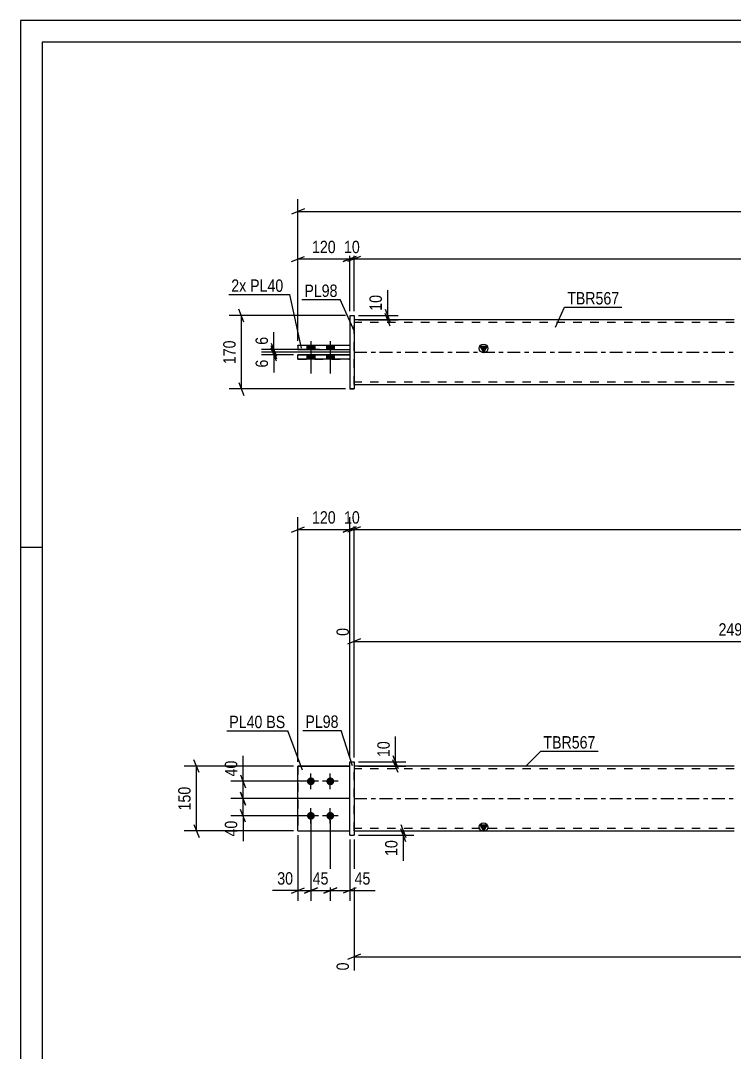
# Model space of a CAD drawing. Header units: millimetres. Extents: x 0 to 594, y 0 to 420.
# Drawn here: x 0 to 165.2, y 181.1 to 420 of the extents above; entities that cross this region are included whole.
import ezdxf

# ---------------------------------------------------------------- set-up
doc = ezdxf.new("R2010")
doc.units = ezdxf.units.MM
doc.linetypes.add('DXK_LINE_DOT2', pattern=[3.9198, 1.9599, -1.9599])
doc.linetypes.add('DXK_LINE_DOT3', pattern=[5.9187, 2.979, -0.9799, 0.9799, -0.9799])
doc.styles.add('Arial Narrow', font='ARIALN.TTF', dxfattribs={"height": 0.2})

# ---------------------------------------------------------------- blocks, each defined once
blk = doc.blocks.new('Unknown-582665021-1131')
at = {"color": 5, "linetype": 'Continuous'}
for p, q in [((594, 420), (0, 420)), ((0, 420), (0, 0)), ((589, 415), (5, 415)), ((5, 415), (5, 5)), ((5, 298), (0, 298))]:
    blk.add_line(p, q, dxfattribs=at)
blk = doc.blocks.new('Part-582665021-1705 - 1677')
at = {"color": 2, "linetype": 'Continuous'}
for p, q in [((64.2, 232.35), (64.2, 247.35)), ((64.2, 247.35), (76.2, 247.35)), ((76.2, 247.35), (64.2, 247.35)), ((64.2, 232.35), (76.2, 232.35))]:
    blk.add_line(p, q, dxfattribs=at)
at = {"color": 7, "linetype": 'DXK_LINE_DOT2'}
for p, q in [((64.2, 247.35), (64.2, 247.35)), ((64.2, 247.35), (64.2, 247.35)), ((76.2, 232.35), (76.2, 247.35)), ((64.2, 232.35), (64.2, 232.35)), ((64.2, 232.35), (76.2, 232.35)), ((76.2, 232.35), (76.2, 232.35))]:
    blk.add_line(p, q, dxfattribs=at)
blk = doc.blocks.new('Part-582665021-1689 - 1677')
at = {"linetype": 'Continuous'}
blk.add_hatch(color=2, dxfattribs=at).paths.add_polyline_path([(107.2, 232.35), (106.4, 233.75), (108, 233.75)])
at = {"color": 2, "linetype": 'Continuous'}
for p, q in [((165.2, 247.35), (77.2, 247.35)), ((77.2, 232.35), (165.2, 232.35)), ((107.2, 232.35), (106.4, 233.75)), ((106.4, 233.75), (108, 233.75)), ((108, 233.75), (107.2, 232.35))]:
    blk.add_line(p, q, dxfattribs=at)
at = {"color": 7, "linetype": 'DXK_LINE_DOT2'}
for p, q in [((77.2, 232.35), (77.2, 247.35)), ((165.2, 246.75), (77.2, 246.75)), ((165.2, 232.95), (77.2, 232.95))]:
    blk.add_line(p, q, dxfattribs=at)
at = {"color": 7, "linetype": 'DXK_LINE_DOT3'}
blk.add_line((77.2, 239.85), (165.2, 239.85), dxfattribs=at)
at = {"color": 2, "linetype": 'Continuous'}
blk.add_circle((107.2, 233.25), 1, dxfattribs=at)
blk = doc.blocks.new('Part-582665021-1710 - 1677')
at = {"color": 2, "linetype": 'Continuous'}
for p, q in [((64.2, 247.35), (64.2, 247.35)), ((64.2, 247.35), (76.2, 247.35)), ((76.2, 247.35), (64.2, 247.35))]:
    blk.add_line(p, q, dxfattribs=at)
at = {"color": 7, "linetype": 'DXK_LINE_DOT2'}
for p, q in [((64.2, 247.35), (64.2, 232.35)), ((76.2, 232.35), (76.2, 247.35)), ((64.2, 232.35), (64.2, 232.35)), ((64.2, 232.35), (76.2, 232.35)), ((64.2, 232.35), (76.2, 232.35)), ((76.2, 232.35), (76.2, 232.35))]:
    blk.add_line(p, q, dxfattribs=at)
blk = doc.blocks.new('Part-582665021-1715 - 1677')
at = {"color": 2, "linetype": 'Continuous'}
for p, q in [((76.2, 248.36), (77.2, 248.36)), ((76.2, 231.34), (76.2, 248.36)), ((76.2, 248.34), (77.2, 248.34)), ((77.2, 248.34), (77.2, 248.36)), ((77.2, 248.36), (77.2, 248.34)), ((77.2, 248.34), (77.2, 231.34)), ((76.2, 231.34), (77.2, 231.34))]:
    blk.add_line(p, q, dxfattribs=at)
at = {"color": 7, "linetype": 'DXK_LINE_DOT2'}
blk.add_line((76.2, 231.36), (77.2, 231.36), dxfattribs=at)
blk = doc.blocks.new('Bolt-582665021-1722 - 1677')
at = {"linetype": 'Continuous'}
for points in [[(67.2, 244.75), (67.39, 244.73), (67.57, 244.67), (67.73, 244.58), (67.87, 244.45), (67.98, 244.3), (68.06, 244.13), (68.09, 243.94), (68.09, 243.76), (68.06, 243.57), (67.98, 243.4), (67.87, 243.25), (67.73, 243.12), (67.57, 243.03), (67.39, 242.97), (67.2, 242.95), (67.01, 242.97), (66.83, 243.03), (66.67, 243.12), (66.53, 243.25), (66.42, 243.4), (66.34, 243.57), (66.3, 243.76), (66.3, 243.94), (66.34, 244.13), (66.42, 244.3), (66.53, 244.45), (66.67, 244.58), (66.83, 244.67), (67.01, 244.73)], [(71.7, 244.75), (71.89, 244.73), (72.07, 244.67), (72.23, 244.58), (72.37, 244.45), (72.48, 244.3), (72.56, 244.13), (72.59, 243.94), (72.59, 243.76), (72.56, 243.57), (72.48, 243.4), (72.37, 243.25), (72.23, 243.12), (72.07, 243.03), (71.89, 242.97), (71.7, 242.95), (71.51, 242.97), (71.33, 243.03), (71.17, 243.12), (71.03, 243.25), (70.92, 243.4), (70.84, 243.57), (70.8, 243.76), (70.8, 243.94), (70.84, 244.13), (70.92, 244.3), (71.03, 244.45), (71.17, 244.58), (71.33, 244.67), (71.51, 244.73)], [(67.2, 236.75), (67.39, 236.73), (67.57, 236.67), (67.73, 236.58), (67.87, 236.45), (67.98, 236.3), (68.06, 236.13), (68.09, 235.94), (68.09, 235.76), (68.06, 235.57), (67.98, 235.4), (67.87, 235.25), (67.73, 235.12), (67.57, 235.03), (67.39, 234.97), (67.2, 234.95), (67.01, 234.97), (66.83, 235.03), (66.67, 235.12), (66.53, 235.25), (66.42, 235.4), (66.34, 235.57), (66.3, 235.76), (66.3, 235.94), (66.34, 236.13), (66.42, 236.3), (66.53, 236.45), (66.67, 236.58), (66.83, 236.67), (67.01, 236.73)], [(71.7, 236.75), (71.89, 236.73), (72.07, 236.67), (72.23, 236.58), (72.37, 236.45), (72.48, 236.3), (72.56, 236.13), (72.59, 235.94), (72.59, 235.76), (72.56, 235.57), (72.48, 235.4), (72.37, 235.25), (72.23, 235.12), (72.07, 235.03), (71.89, 234.97), (71.7, 234.95), (71.51, 234.97), (71.33, 235.03), (71.17, 235.12), (71.03, 235.25), (70.92, 235.4), (70.84, 235.57), (70.8, 235.76), (70.8, 235.94), (70.84, 236.13), (70.92, 236.3), (71.03, 236.45), (71.17, 236.58), (71.33, 236.67), (71.51, 236.73)]]:
    blk.add_hatch(color=1, dxfattribs=at).paths.add_polyline_path(points)
at = {"color": 1, "linetype": 'Continuous'}
for p, q in [((69, 243.85), (65.4, 243.85)), ((67.2, 242.05), (67.2, 245.65)), ((73.5, 243.85), (69.9, 243.85)), ((71.7, 242.05), (71.7, 245.65)), ((67.2, 234.05), (67.2, 237.65)), ((71.7, 234.05), (71.7, 237.65)), ((69, 235.85), (65.4, 235.85)), ((73.5, 235.85), (69.9, 235.85))]:
    blk.add_line(p, q, dxfattribs=at)
blk = doc.blocks.new('Part-582665021-1399 - 1368')
at = {"color": 2, "linetype": 'Continuous'}
for p, q in [((76.2, 351.72), (77.2, 351.72)), ((76.2, 351.72), (76.2, 334.7)), ((76.2, 351.7), (77.2, 351.7)), ((77.2, 351.7), (77.2, 351.72)), ((77.2, 351.72), (77.2, 334.7)), ((77.2, 334.7), (76.2, 334.7))]:
    blk.add_line(p, q, dxfattribs=at)
at = {"color": 7, "linetype": 'DXK_LINE_DOT2'}
for p, q in [((76.2, 334.72), (77.2, 334.72)), ((76.2, 334.7), (76.2, 334.72))]:
    blk.add_line(p, q, dxfattribs=at)
blk = doc.blocks.new('Part-582665021-1419 - 1368')
at = {"color": 2, "linetype": 'Continuous'}
for p, q in [((64.2, 341.6), (64.2, 342.62)), ((64.2, 342.62), (76.2, 342.62)), ((76.2, 342.6), (64.2, 342.6)), ((76.2, 341.6), (64.2, 341.6))]:
    blk.add_line(p, q, dxfattribs=at)
at = {"color": 7, "linetype": 'DXK_LINE_DOT2'}
for p, q in [((76.2, 342.62), (76.2, 341.6)), ((64.2, 341.62), (76.2, 341.62))]:
    blk.add_line(p, q, dxfattribs=at)
blk = doc.blocks.new('Bolt-582665021-1371 - 1368')
at = {"linetype": 'Continuous'}
for points in [[(66.3, 343.81), (68.1, 343.81), (68.1, 344.81), (66.3, 344.81)], [(66.3, 343.8), (68.1, 343.8), (68.1, 344.8), (66.3, 344.8)], [(70.8, 343.81), (72.6, 343.81), (72.6, 344.81), (70.8, 344.81)], [(70.8, 343.8), (72.6, 343.8), (72.6, 344.8), (70.8, 344.8)], [(66.3, 341.61), (68.1, 341.61), (68.1, 342.61), (66.3, 342.61)], [(66.3, 341.6), (68.1, 341.6), (68.1, 342.6), (66.3, 342.6)], [(70.8, 341.61), (72.6, 341.61), (72.6, 342.61), (70.8, 342.61)], [(70.8, 341.6), (72.6, 341.6), (72.6, 342.6), (70.8, 342.6)]]:
    blk.add_hatch(color=1, dxfattribs=at).paths.add_polyline_path(points)
at = {"color": 1, "linetype": 'Continuous'}
for p, q in [((66.3, 344.81), (66.3, 343.81)), ((66.3, 344.8), (66.3, 343.8)), ((67.2, 345.81), (67.2, 338.31)), ((67.2, 345.8), (67.2, 338.3)), ((68.1, 344.81), (68.1, 343.81)), ((68.1, 344.8), (68.1, 343.8)), ((70.8, 344.81), (70.8, 343.81)), ((70.8, 344.8), (70.8, 343.8)), ((71.7, 345.81), (71.7, 338.31)), ((71.7, 345.8), (71.7, 338.3)), ((72.6, 344.81), (72.6, 343.81)), ((72.6, 344.8), (72.6, 343.8)), ((66.3, 342.61), (66.3, 341.61)), ((66.3, 342.6), (66.3, 341.6)), ((68.1, 342.61), (68.1, 341.61)), ((68.1, 342.6), (68.1, 341.6)), ((70.8, 342.61), (70.8, 341.61)), ((70.8, 342.6), (70.8, 341.6)), ((72.6, 342.61), (72.6, 341.61)), ((72.6, 342.6), (72.6, 341.6))]:
    blk.add_line(p, q, dxfattribs=at)
blk = doc.blocks.new('Part-582665021-1414 - 1368')
at = {"color": 2, "linetype": 'Continuous'}
for p, q in [((64.2, 344.8), (64.2, 344.82)), ((64.2, 344.82), (64.2, 343.8)), ((64.2, 344.82), (76.2, 344.82)), ((76.2, 344.8), (64.2, 344.8)), ((76.2, 343.8), (64.2, 343.8))]:
    blk.add_line(p, q, dxfattribs=at)
at = {"color": 7, "linetype": 'DXK_LINE_DOT2'}
for p, q in [((76.2, 344.82), (76.2, 343.8)), ((64.2, 343.82), (76.2, 343.82))]:
    blk.add_line(p, q, dxfattribs=at)
blk = doc.blocks.new('Part-582665021-1462 - 1368')
at = {"linetype": 'Continuous'}
blk.add_hatch(color=2, dxfattribs=at).paths.add_polyline_path([(107.2, 343.21), (106.4, 344.61), (108, 344.61)])
at = {"color": 2, "linetype": 'Continuous'}
for p, q in [((165.2, 350.71), (77.2, 350.71)), ((107.2, 343.21), (106.4, 344.61)), ((106.4, 344.61), (108, 344.61)), ((108, 344.61), (107.2, 343.21)), ((77.2, 335.71), (165.2, 335.71))]:
    blk.add_line(p, q, dxfattribs=at)
at = {"color": 7, "linetype": 'DXK_LINE_DOT2'}
for p, q in [((77.2, 335.71), (77.2, 350.71)), ((165.2, 350.11), (77.2, 350.11)), ((165.2, 336.31), (77.2, 336.31))]:
    blk.add_line(p, q, dxfattribs=at)
at = {"color": 7, "linetype": 'DXK_LINE_DOT3'}
blk.add_line((77.2, 343.21), (165.2, 343.21), dxfattribs=at)
at = {"color": 2, "linetype": 'Continuous'}
blk.add_circle((107.2, 344.11), 1, dxfattribs=at)
blk = doc.blocks.new('StraightDimension-582665021-3756 - 1677')
at = {"color": 7, "linetype": 'Continuous'}
for p, q in [((253.3, 254.55), (253.3, 289.35)), ((77.2, 249.34), (77.2, 279.36)), ((78.7, 276.83), (75.7, 275.63)), ((77.2, 276.23), (253.3, 276.23)), ((251.8, 275.63), (254.8, 276.83))]:
    blk.add_line(p, q, dxfattribs=at)
at = {"color": 0, "linetype": 'Continuous'}
for points in [[(252.7, 289.95), (248.5, 289.95), (248.5, 281.43), (252.7, 281.43)], [(76.6, 279.96), (72.4, 279.96), (72.4, 276.93), (76.6, 276.93)]]:
    blk.add_wipeout(points, dxfattribs=at)
at = {"color": 0}
blk.add_wipeout([(169.51, 276.98), (169.51, 281.18), (160.99, 281.18), (160.99, 276.98)], dxfattribs=at)
at = {"color": 3, "linetype": 'Continuous', "style": 'Arial Narrow'}
for s, height, p in [('2493', 2.863, (252.1, 282.03)), ('0', 2.86, (76, 277.53))]:
    blk.add_text(s, height=height, rotation=90.0002, dxfattribs=at).set_placement(p)
at = {"color": 3, "style": 'Arial Narrow'}
blk.add_text('2493', height=2.863, dxfattribs=at).set_placement((161.59, 277.58))
blk = doc.blocks.new('StraightDimension-582665021-3853 - 1677')
at = {"color": 7, "linetype": 'Continuous'}
for p, q in [((77.2, 230.34), (77.2, 200.06)), ((265.27, 231.35), (265.27, 194.58)), ((78.7, 203.79), (75.7, 202.59)), ((77.2, 203.19), (265.27, 203.19)), ((263.77, 202.59), (266.77, 203.79))]:
    blk.add_line(p, q, dxfattribs=at)
at = {"color": 0}
blk.add_wipeout([(175.49, 203.94), (175.49, 208.14), (166.98, 208.14), (166.98, 203.94)], dxfattribs=at)
at = {"color": 0, "linetype": 'Continuous'}
for points in [[(76.6, 202.49), (72.4, 202.49), (72.4, 199.46), (76.6, 199.46)], [(264.67, 202.49), (260.47, 202.49), (260.47, 193.98), (264.67, 193.98)]]:
    blk.add_wipeout(points, dxfattribs=at)
at = {"color": 3, "style": 'Arial Narrow'}
blk.add_text('2612', height=2.863, dxfattribs=at).set_placement((167.58, 204.54))
at = {"color": 3, "linetype": 'Continuous', "style": 'Arial Narrow'}
for s, height, p in [('0', 2.86, (76, 200.06)), ('2612', 2.863, (264.07, 194.58))]:
    blk.add_text(s, height=height, rotation=90.0002, dxfattribs=at).set_placement(p)
blk = doc.blocks.new('StraightDimension-582665021-1888 - 1677')
at = {"color": 7, "linetype": 'Continuous'}
for p, q in [((86.2, 249.84), (87.4, 246.84)), ((87.4, 245.85), (86.2, 248.85)), ((78.2, 248.34), (89.2, 248.34)), ((78.2, 247.35), (89.2, 247.35)), ((86.8, 247.35), (86.8, 248.34))]:
    blk.add_line(p, q, dxfattribs=at)
at = {"color": 0}
blk.add_wipeout([(86.05, 253.72), (81.85, 253.72), (81.85, 248.87), (86.05, 248.87)], dxfattribs=at)
at = {"color": 7, "linetype": 'Continuous'}
blk.add_line((86.8, 248.34), (86.8, 254.25), dxfattribs=at)
blk.add_line((86.8, 248.34), (86.8, 254.25), dxfattribs=at)
at = {"color": 3, "style": 'Arial Narrow'}
blk.add_text('10', height=2.863, rotation=90.0002, dxfattribs=at).set_placement((85.45, 249.47))
blk = doc.blocks.new('StraightDimension-582665021-1910 - 1677')
at = {"color": 7, "linetype": 'Continuous'}
for p, q in [((50.9, 241.35), (52.1, 238.35)), ((76.2, 239.85), (48.65, 239.85)), ((51.5, 235.85), (51.5, 239.85)), ((52.1, 234.35), (50.9, 237.35)), ((66.2, 235.85), (48.65, 235.85))]:
    blk.add_line(p, q, dxfattribs=at)
at = {"color": 0}
blk.add_wipeout([(50.75, 235.33), (46.55, 235.33), (46.55, 230.47), (50.75, 230.47)], dxfattribs=at)
at = {"color": 7, "linetype": 'Continuous'}
blk.add_line((51.5, 235.85), (51.5, 229.95), dxfattribs=at)
blk.add_line((51.5, 235.85), (51.5, 229.95), dxfattribs=at)
at = {"color": 3, "style": 'Arial Narrow'}
blk.add_text('40', height=2.863, rotation=90.0002, dxfattribs=at).set_placement((50.15, 231.07))
blk = doc.blocks.new('StraightDimension-582665021-3923 - 1677')
at = {"color": 7, "linetype": 'Continuous'}
for p, q in [((77.2, 249.34), (77.2, 305.02)), ((78.7, 302.77), (75.7, 301.57)), ((77.2, 302.17), (517.65, 302.17))]:
    blk.add_line(p, q, dxfattribs=at)
blk = doc.blocks.new('StraightDimension-582665021-1801 - 1677')
at = {"color": 7, "linetype": 'Continuous'}
for p, q in [((71.7, 234.85), (71.7, 216.18)), ((76.2, 230.34), (76.2, 216.18)), ((70.2, 217.98), (73.2, 219.18)), ((71.7, 218.58), (76.2, 218.58)), ((77.7, 219.18), (74.7, 217.98))]:
    blk.add_line(p, q, dxfattribs=at)
at = {"color": 0}
blk.add_wipeout([(81.58, 219.33), (81.58, 223.53), (76.72, 223.53), (76.72, 219.33)], dxfattribs=at)
at = {"color": 7, "linetype": 'Continuous'}
blk.add_line((76.2, 218.58), (82.11, 218.58), dxfattribs=at)
blk.add_line((76.2, 218.58), (82.11, 218.58), dxfattribs=at)
at = {"color": 3, "style": 'Arial Narrow'}
blk.add_text('45', height=2.863, dxfattribs=at).set_placement((77.32, 219.93))
blk = doc.blocks.new('StraightDimension-582665021-1808 - 1677')
at = {"color": 7, "linetype": 'Continuous'}
for p, q in [((67.2, 234.85), (67.2, 216.18)), ((71.7, 234.85), (71.7, 216.18)), ((65.7, 217.98), (68.7, 219.18)), ((67.2, 218.58), (71.7, 218.58)), ((73.2, 219.18), (70.2, 217.98))]:
    blk.add_line(p, q, dxfattribs=at)
at = {"color": 0}
blk.add_wipeout([(71.88, 219.33), (71.88, 223.53), (67.02, 223.53), (67.02, 219.33)], dxfattribs=at)
at = {"color": 3, "style": 'Arial Narrow'}
blk.add_text('45', height=2.863, dxfattribs=at).set_placement((67.62, 219.93))
blk = doc.blocks.new('StraightDimension-582665021-1879 - 1677')
at = {"color": 7, "linetype": 'Continuous'}
for p, q in [((78.2, 232.35), (91, 232.35)), ((88, 233.85), (89.2, 230.85)), ((89.2, 229.84), (88, 232.84)), ((88.6, 231.34), (88.6, 232.35)), ((78.2, 231.34), (91, 231.34))]:
    blk.add_line(p, q, dxfattribs=at)
at = {"color": 0}
blk.add_wipeout([(87.85, 230.82), (83.65, 230.82), (83.65, 225.96), (87.85, 225.96)], dxfattribs=at)
at = {"color": 7, "linetype": 'Continuous'}
blk.add_line((88.6, 231.34), (88.6, 225.44), dxfattribs=at)
blk.add_line((88.6, 231.34), (88.6, 225.44), dxfattribs=at)
at = {"color": 3, "style": 'Arial Narrow'}
blk.add_text('10', height=2.863, rotation=90.0002, dxfattribs=at).set_placement((87.25, 226.56))
blk = doc.blocks.new('StraightDimension-582665021-1815 - 1677')
at = {"color": 7, "linetype": 'Continuous'}
for p, q in [((67.2, 234.85), (67.2, 216.18)), ((64.2, 231.35), (64.2, 216.18)), ((62.7, 217.98), (65.7, 219.18)), ((64.2, 218.58), (67.2, 218.58)), ((68.7, 219.18), (65.7, 217.98))]:
    blk.add_line(p, q, dxfattribs=at)
at = {"color": 0}
blk.add_wipeout([(63.67, 219.33), (63.67, 223.53), (58.82, 223.53), (58.82, 219.33)], dxfattribs=at)
at = {"color": 7, "linetype": 'Continuous'}
blk.add_line((64.2, 218.58), (58.29, 218.58), dxfattribs=at)
blk.add_line((64.2, 218.58), (58.29, 218.58), dxfattribs=at)
at = {"color": 3, "style": 'Arial Narrow'}
blk.add_text('30', height=2.863, dxfattribs=at).set_placement((59.42, 219.93))
blk = doc.blocks.new('StraightDimension-582665021-1897 - 1677')
at = {"color": 7, "linetype": 'Continuous'}
for p, q in [((66.2, 243.85), (48.65, 243.85)), ((50.9, 245.35), (52.1, 242.35)), ((51.5, 239.85), (51.5, 243.85)), ((52.1, 238.35), (50.9, 241.35)), ((76.2, 239.85), (48.65, 239.85))]:
    blk.add_line(p, q, dxfattribs=at)
at = {"color": 0}
blk.add_wipeout([(50.75, 249.23), (46.55, 249.23), (46.55, 244.38), (50.75, 244.38)], dxfattribs=at)
at = {"color": 7, "linetype": 'Continuous'}
blk.add_line((51.5, 243.85), (51.5, 249.76), dxfattribs=at)
blk.add_line((51.5, 243.85), (51.5, 249.76), dxfattribs=at)
at = {"color": 3, "style": 'Arial Narrow'}
blk.add_text('40', height=2.863, rotation=90.0002, dxfattribs=at).set_placement((50.15, 244.98))
blk = doc.blocks.new('StraightDimension-582665021-1967 - 1677')
at = {"color": 7, "linetype": 'Continuous'}
for p, q in [((41.3, 245.85), (40.1, 248.85)), ((63.2, 247.35), (37.85, 247.35)), ((40.7, 232.35), (40.7, 247.35)), ((63.2, 232.35), (37.85, 232.35)), ((40.1, 233.85), (41.3, 230.85))]:
    blk.add_line(p, q, dxfattribs=at)
at = {"color": 0}
blk.add_wipeout([(39.95, 243.2), (35.75, 243.2), (35.75, 236.51), (39.95, 236.51)], dxfattribs=at)
at = {"color": 3, "style": 'Arial Narrow'}
blk.add_text('150', height=2.863, rotation=90.0002, dxfattribs=at).set_placement((39.35, 237.11))
blk = doc.blocks.new('StraightDimension-582665021-3924 - 1677')
at = {"color": 7, "linetype": 'Continuous'}
for p, q in [((76.2, 249.36), (76.2, 305.02)), ((77.2, 249.34), (77.2, 305.02)), ((74.7, 301.57), (77.7, 302.77)), ((78.7, 302.77), (75.7, 301.57)), ((76.2, 302.17), (77.2, 302.17))]:
    blk.add_line(p, q, dxfattribs=at)
at = {"color": 0}
blk.add_wipeout([(79.13, 302.92), (79.13, 307.12), (74.27, 307.12), (74.27, 302.92)], dxfattribs=at)
at = {"color": 3, "style": 'Arial Narrow'}
blk.add_text('10', height=2.863, dxfattribs=at).set_placement((74.87, 303.52))
blk = doc.blocks.new('StraightDimension-582665021-3925 - 1677')
at = {"color": 7, "linetype": 'Continuous'}
for p, q in [((64.2, 248.35), (64.2, 305.02)), ((76.2, 249.36), (76.2, 305.02)), ((62.7, 301.57), (65.7, 302.77)), ((64.2, 302.17), (76.2, 302.17)), ((77.7, 302.77), (74.7, 301.57))]:
    blk.add_line(p, q, dxfattribs=at)
at = {"color": 0}
blk.add_wipeout([(73.54, 302.92), (73.54, 307.12), (66.86, 307.12), (66.86, 302.92)], dxfattribs=at)
at = {"color": 3, "style": 'Arial Narrow'}
blk.add_text('120', height=2.863, dxfattribs=at).set_placement((67.46, 303.52))
blk = doc.blocks.new('StraightDimension-582665021-1511 - 1368')
at = {"color": 7, "linetype": 'Continuous'}
for p, q in [((58.01, 345.32), (59.21, 342.32)), ((59.21, 341.71), (58.01, 344.71)), ((69.2, 343.82), (55.76, 343.82)), ((76.2, 343.21), (55.76, 343.21)), ((58.61, 343.21), (58.61, 343.82))]:
    blk.add_line(p, q, dxfattribs=at)
at = {"color": 0}
blk.add_wipeout([(57.86, 347.37), (53.66, 347.37), (53.66, 344.34), (57.86, 344.34)], dxfattribs=at)
at = {"color": 7, "linetype": 'Continuous'}
blk.add_line((58.61, 343.82), (58.61, 347.89), dxfattribs=at)
blk.add_line((58.61, 343.82), (58.61, 347.89), dxfattribs=at)
at = {"color": 3, "style": 'Arial Narrow'}
blk.add_text('6', height=2.86, rotation=90.0002, dxfattribs=at).set_placement((57.26, 344.94))
blk = doc.blocks.new('StraightDimension-582665021-1493 - 1368')
at = {"color": 7, "linetype": 'Continuous'}
for p, q in [((58.01, 344.71), (59.21, 341.71)), ((59.21, 341.12), (58.01, 344.12)), ((76.2, 343.21), (55.76, 343.21)), ((63.2, 342.62), (55.76, 342.62)), ((58.61, 342.62), (58.61, 343.21))]:
    blk.add_line(p, q, dxfattribs=at)
at = {"color": 0}
blk.add_wipeout([(57.86, 342.09), (53.66, 342.09), (53.66, 339.06), (57.86, 339.06)], dxfattribs=at)
at = {"color": 7, "linetype": 'Continuous'}
blk.add_line((58.61, 342.62), (58.61, 338.54), dxfattribs=at)
blk.add_line((58.61, 342.62), (58.61, 338.54), dxfattribs=at)
at = {"color": 3, "style": 'Arial Narrow'}
blk.add_text('6', height=2.86, rotation=90.0002, dxfattribs=at).set_placement((57.26, 339.66))
blk = doc.blocks.new('StraightDimension-582665021-1475 - 1368')
at = {"color": 7, "linetype": 'Continuous'}
for p, q in [((78.2, 351.7), (87.38, 351.7)), ((84.38, 353.2), (85.58, 350.2)), ((85.58, 349.21), (84.38, 352.21)), ((84.98, 350.71), (84.98, 351.7)), ((78.2, 350.71), (87.38, 350.71))]:
    blk.add_line(p, q, dxfattribs=at)
at = {"color": 0}
blk.add_wipeout([(84.23, 357.08), (80.03, 357.08), (80.03, 352.22), (84.23, 352.22)], dxfattribs=at)
at = {"color": 7, "linetype": 'Continuous'}
blk.add_line((84.98, 351.7), (84.98, 357.6), dxfattribs=at)
blk.add_line((84.98, 351.7), (84.98, 357.6), dxfattribs=at)
at = {"color": 3, "style": 'Arial Narrow'}
blk.add_text('10', height=2.863, rotation=90.0002, dxfattribs=at).set_placement((83.63, 352.82))
blk = doc.blocks.new('StraightDimension-582665021-1529 - 1368')
at = {"color": 7, "linetype": 'Continuous'}
for p, q in [((75.2, 351.7), (48.26, 351.7)), ((51.71, 350.2), (50.51, 353.2)), ((51.11, 334.7), (51.11, 351.7)), ((75.2, 334.7), (48.26, 334.7)), ((50.51, 336.2), (51.71, 333.2))]:
    blk.add_line(p, q, dxfattribs=at)
at = {"color": 0}
blk.add_wipeout([(50.36, 346.54), (46.16, 346.54), (46.16, 339.85), (50.36, 339.85)], dxfattribs=at)
at = {"color": 3, "style": 'Arial Narrow'}
blk.add_text('170', height=2.863, rotation=90.0002, dxfattribs=at).set_placement((49.76, 340.45))
blk = doc.blocks.new('StraightDimension-582665021-1549 - 1368')
at = {"color": 7, "linetype": 'Continuous'}
for p, q in [((64.2, 345.82), (64.2, 378.66)), ((65.7, 376.41), (62.7, 375.21)), ((64.2, 375.81), (530.65, 375.81))]:
    blk.add_line(p, q, dxfattribs=at)
blk = doc.blocks.new('StraightDimension-582665021-1580 - 1368')
at = {"color": 7, "linetype": 'Continuous'}
for p, q in [((77.2, 352.7), (77.2, 367.66)), ((78.7, 365.41), (75.7, 364.21)), ((77.2, 364.81), (517.65, 364.81))]:
    blk.add_line(p, q, dxfattribs=at)
blk = doc.blocks.new('StraightDimension-582665021-1590 - 1368')
at = {"color": 7, "linetype": 'Continuous'}
for p, q in [((64.2, 345.82), (64.2, 367.66)), ((76.2, 352.7), (76.2, 367.66)), ((62.7, 364.21), (65.7, 365.41)), ((64.2, 364.81), (76.2, 364.81)), ((77.7, 365.41), (74.7, 364.21))]:
    blk.add_line(p, q, dxfattribs=at)
at = {"color": 0}
blk.add_wipeout([(73.54, 365.56), (73.54, 369.76), (66.86, 369.76), (66.86, 365.56)], dxfattribs=at)
at = {"color": 3, "style": 'Arial Narrow'}
blk.add_text('120', height=2.863, dxfattribs=at).set_placement((67.46, 366.16))
blk = doc.blocks.new('StraightDimension-582665021-1600 - 1368')
at = {"color": 7, "linetype": 'Continuous'}
for p, q in [((76.2, 352.7), (76.2, 367.66)), ((77.2, 352.7), (77.2, 367.66)), ((74.7, 364.21), (77.7, 365.41)), ((78.7, 365.41), (75.7, 364.21)), ((76.2, 364.81), (77.2, 364.81))]:
    blk.add_line(p, q, dxfattribs=at)
at = {"color": 0}
blk.add_wipeout([(79.13, 365.56), (79.13, 369.76), (74.27, 369.76), (74.27, 365.56)], dxfattribs=at)
at = {"color": 3, "style": 'Arial Narrow'}
blk.add_text('10', height=2.863, dxfattribs=at).set_placement((74.87, 366.16))
blk = doc.blocks.new('Mark-582665021-1685 - 1677')
at = {"color": 0}
blk.add_wipeout([(133.1, 251.44), (133.1, 254.44), (121.04, 254.44), (121.04, 251.44)], dxfattribs=at)
blk.add_wipeout([(133.1, 251.44), (133.1, 254.44), (121.04, 254.44), (121.04, 251.44)], dxfattribs=at)
at = {"color": 30, "linetype": 'Continuous'}
for p, q in [((116.9, 247.3), (120.44, 250.84)), ((120.44, 250.84), (133.7, 250.84))]:
    blk.add_line(p, q, dxfattribs=at)
at = {"color": 3, "style": 'Arial Narrow'}
blk.add_text('TBR567', height=2.863, dxfattribs=at).set_placement((121.04, 251.44))
blk = doc.blocks.new('Mark-582665021-1711 - 1677')
at = {"color": 0}
blk.add_wipeout([(73.6, 256.23), (73.6, 259.23), (65.93, 259.23), (65.93, 256.23)], dxfattribs=at)
blk.add_wipeout([(73.6, 256.23), (73.6, 259.23), (65.93, 259.23), (65.93, 256.23)], dxfattribs=at)
at = {"color": 30, "linetype": 'Continuous'}
for p in [(65.33, 255.63), (76.84, 247.44)]:
    blk.add_line(p, (74.2, 255.63), dxfattribs=at)
at = {"color": 3, "style": 'Arial Narrow'}
blk.add_text('PL98', height=2.863, dxfattribs=at).set_placement((65.93, 256.23))
blk = doc.blocks.new('MarkSet-582665021-2084 - 1677')
at = {"color": 0}
blk.add_wipeout([(55.98, 256.17), (55.98, 259.17), (48.31, 259.17), (48.31, 256.17)], dxfattribs=at)
blk.add_wipeout([(55.98, 256.17), (55.98, 259.17), (48.31, 259.17), (48.31, 256.17)], dxfattribs=at)
blk.add_wipeout([(61.27, 256.17), (61.27, 259.17), (56.88, 259.17), (56.88, 256.17)], dxfattribs=at)
blk.add_wipeout([(61.27, 256.17), (61.27, 259.17), (56.88, 259.17), (56.88, 256.17)], dxfattribs=at)
at = {"color": 30, "linetype": 'Continuous'}
for p in [(47.71, 255.57), (65.24, 246.41)]:
    blk.add_line(p, (61.87, 255.57), dxfattribs=at)
at = {"color": 3, "style": 'Arial Narrow'}
for s, p in [('PL40', (48.31, 256.17)), ('BS', (56.88, 256.17))]:
    blk.add_text(s, height=2.863, dxfattribs=at).set_placement(p)
blk = doc.blocks.new('Mark-582665021-1458 - 1368')
at = {"color": 0}
blk.add_wipeout([(138.61, 354.28), (138.61, 357.28), (126.55, 357.28), (126.55, 354.28)], dxfattribs=at)
blk.add_wipeout([(138.61, 354.28), (138.61, 357.28), (126.55, 357.28), (126.55, 354.28)], dxfattribs=at)
at = {"color": 30, "linetype": 'Continuous'}
for p, q in [((123.84, 349.02), (125.95, 353.68)), ((125.95, 353.68), (139.21, 353.68))]:
    blk.add_line(p, q, dxfattribs=at)
at = {"color": 3, "style": 'Arial Narrow'}
blk.add_text('TBR567', height=2.863, dxfattribs=at).set_placement((126.55, 354.28))
blk = doc.blocks.new('MarkSet-582665021-1668 - 1368')
at = {"color": 30, "linetype": 'Continuous'}
blk.add_line((65.05, 344.19), (62.31, 356.6), dxfattribs=at)
at = {"color": 0}
blk.add_wipeout([(52.24, 357.2), (52.24, 360.2), (48.77, 360.2), (48.77, 357.2)], dxfattribs=at)
blk.add_wipeout([(52.24, 357.2), (52.24, 360.2), (48.77, 360.2), (48.77, 357.2)], dxfattribs=at)
blk.add_wipeout([(60.81, 357.2), (60.81, 360.2), (53.14, 360.2), (53.14, 357.2)], dxfattribs=at)
blk.add_wipeout([(60.81, 357.2), (60.81, 360.2), (53.14, 360.2), (53.14, 357.2)], dxfattribs=at)
at = {"color": 30, "linetype": 'Continuous'}
blk.add_line((48.17, 356.6), (62.31, 356.6), dxfattribs=at)
at = {"color": 3, "style": 'Arial Narrow'}
for s, p in [('2x', (48.77, 357.2)), ('PL40', (53.14, 357.2))]:
    blk.add_text(s, height=2.863, dxfattribs=at).set_placement(p)
blk = doc.blocks.new('Mark-582665021-3894 - 1368')
at = {"color": 0}
blk.add_wipeout([(73.37, 356.02), (73.37, 359.02), (65.69, 359.02), (65.69, 356.02)], dxfattribs=at)
blk.add_wipeout([(73.37, 356.02), (73.37, 359.02), (65.69, 359.02), (65.69, 356.02)], dxfattribs=at)
at = {"color": 30, "linetype": 'Continuous'}
for p in [(65.09, 355.42), (77.2, 348.2)]:
    blk.add_line(p, (73.97, 355.42), dxfattribs=at)
at = {"color": 3, "style": 'Arial Narrow'}
blk.add_text('PL98', height=2.863, dxfattribs=at).set_placement((65.69, 356.02))

msp = doc.modelspace()

# ---------------------------------------------------------------- block references
for name in ['Unknown-582665021-1131', 'Part-582665021-1399 - 1368', 'Part-582665021-1462 - 1368', 'Part-582665021-1414 - 1368', 'Bolt-582665021-1371 - 1368', 'Part-582665021-1419 - 1368', 'Part-582665021-1705 - 1677', 'Part-582665021-1710 - 1677', 'Part-582665021-1715 - 1677', 'Part-582665021-1689 - 1677', 'Bolt-582665021-1722 - 1677']:
    msp.add_blockref(name, (0, 0))

# ---------------------------------------------------------------- next in the draw order: block references
for name in ['StraightDimension-582665021-1475 - 1368', 'StraightDimension-582665021-1511 - 1368', 'StraightDimension-582665021-3756 - 1677', 'StraightDimension-582665021-3853 - 1677']:
    msp.add_blockref(name, (0, 0))

# ---------------------------------------------------------------- next in the draw order: block references
for name in ['StraightDimension-582665021-1493 - 1368', 'StraightDimension-582665021-1888 - 1677', 'StraightDimension-582665021-1910 - 1677']:
    msp.add_blockref(name, (0, 0))

# ---------------------------------------------------------------- next in the draw order: block references
for name in ['StraightDimension-582665021-1529 - 1368', 'StraightDimension-582665021-3923 - 1677', 'StraightDimension-582665021-1801 - 1677']:
    msp.add_blockref(name, (0, 0))

# ---------------------------------------------------------------- next in the draw order: block references
for name in ['StraightDimension-582665021-1549 - 1368', 'Mark-582665021-1685 - 1677', 'StraightDimension-582665021-1897 - 1677', 'StraightDimension-582665021-1808 - 1677', 'StraightDimension-582665021-1879 - 1677']:
    msp.add_blockref(name, (0, 0))

# ---------------------------------------------------------------- next in the draw order: block references
for name in ['StraightDimension-582665021-1580 - 1368', 'StraightDimension-582665021-3924 - 1677', 'StraightDimension-582665021-1815 - 1677']:
    msp.add_blockref(name, (0, 0))

# ---------------------------------------------------------------- next in the draw order: block references
for name in ['StraightDimension-582665021-1590 - 1368', 'Mark-582665021-1458 - 1368', 'StraightDimension-582665021-1967 - 1677']:
    msp.add_blockref(name, (0, 0))

# ---------------------------------------------------------------- next in the draw order: block references
for name in ['StraightDimension-582665021-1600 - 1368', 'MarkSet-582665021-1668 - 1368', 'StraightDimension-582665021-3925 - 1677']:
    msp.add_blockref(name, (0, 0))

# ---------------------------------------------------------------- next in the draw order: block references
for name in ['Mark-582665021-3894 - 1368', 'Mark-582665021-1711 - 1677']:
    msp.add_blockref(name, (0, 0))

# ---------------------------------------------------------------- next in the draw order: block references
msp.add_blockref('MarkSet-582665021-2084 - 1677', (0, 0))

doc.saveas('drawing.dxf')
